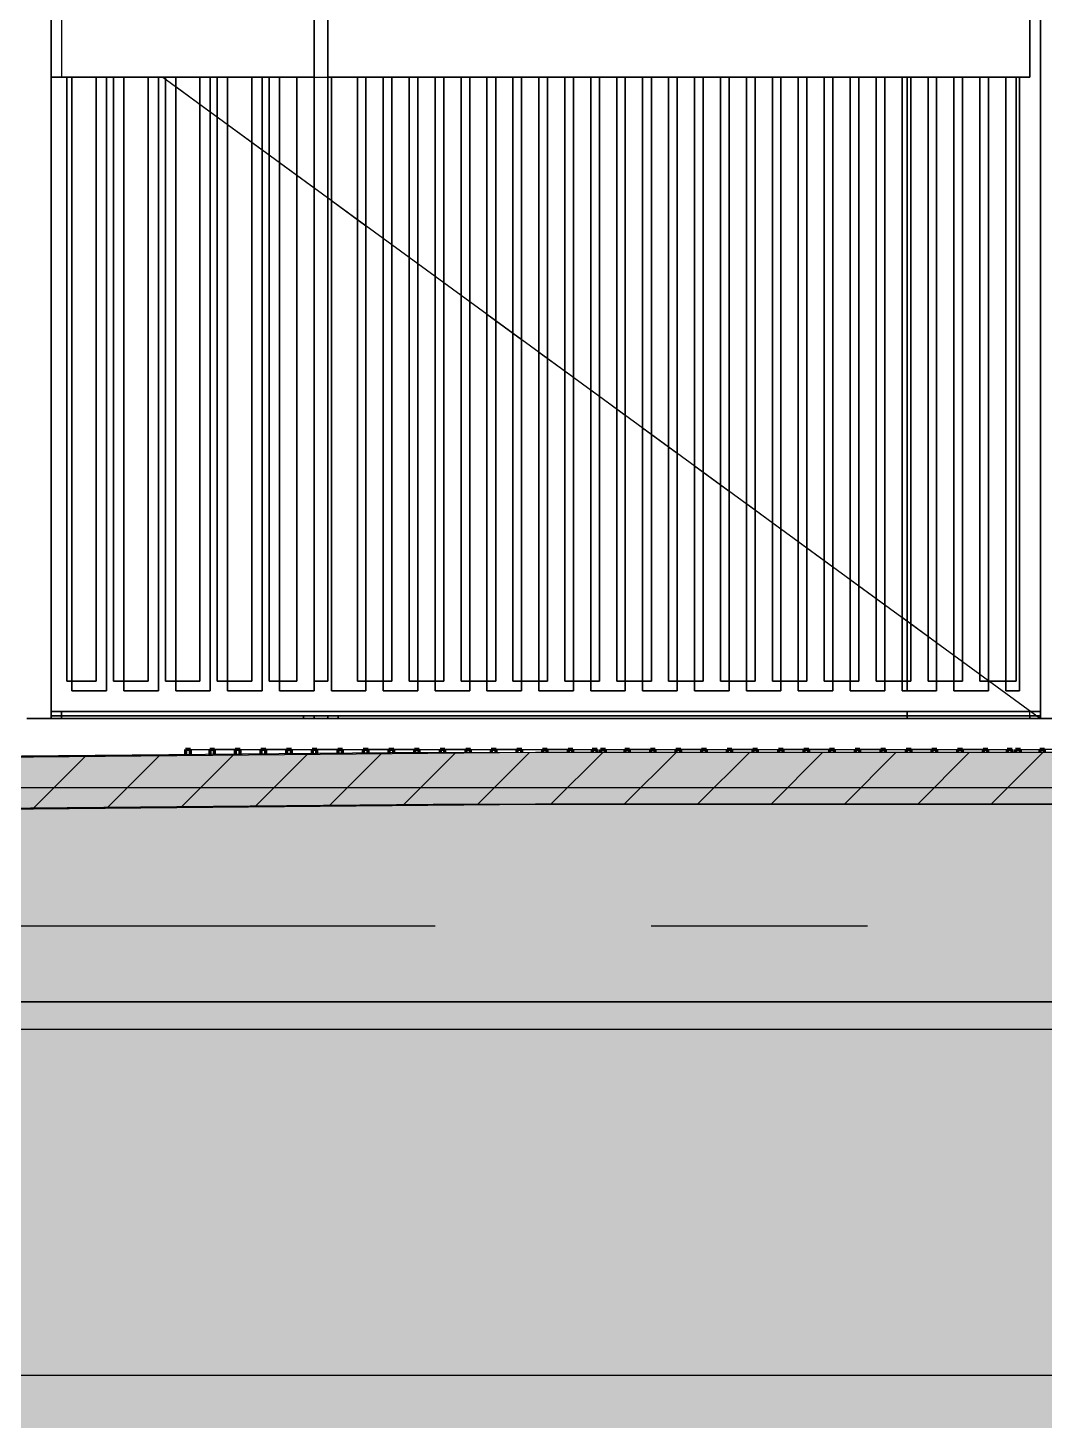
# Model space of a CAD drawing. Header units: millimetres. Extents: x 2519235 to 7246330, y 25937 to 201821.
# Drawn here: x 3041075 to 3042545, y 100214 to 102238 of the extents above; entities that cross this region are included whole.
import ezdxf

# ---------------------------------------------------------------- set-up
doc = ezdxf.new("R2010")
doc.units = ezdxf.units.MM
doc.set_wipeout_variables(frame=1)
doc.linetypes.add('TA_GL_005.00000', pattern=[13.75, 5, -1.25, 1.25, -1.25, 5])
for name, color, linetype in [('000 - 0_HIDE_OBJ_FRAMING_DEF_SUB_1', 7, 'Continuous'), ('000 - 0_SYM_DWG_GRIDLINE_MAIN_COLOR_251', 7, 'Continuous'), ('000 - 0_SYM_DWG_GROUND_HATCH', 7, 'Continuous'), ('000 - CONCRETE_COL_CUT_COLOR_3', 7, 'Continuous'), ('000 - CONCRETE_COL_CUT_COLOR_5', 7, 'Continuous'), ('000 - CONCRETE_COL_HATCH_', 7, 'Continuous'), ('000 - CONCRETE_COL_WIPEOUT_', 7, 'Continuous'), ('_งานโครงสร้าง', 7, 'Continuous')]:
    doc.layers.add(name, color=color, linetype=linetype)
doc.layers.add('A-DOOR-E', color=7, linetype='Continuous', lineweight=35)
doc.layers.add('A-DOOR-FRAM', color=7, linetype='Continuous', lineweight=35)
doc.styles.add('TA', font='', dxfattribs={"height": 4.5})
doc.styles.get('TA').set_extended_font_data('Cordia New')

# ---------------------------------------------------------------- blocks, each defined once
blk = doc.blocks.new('*U977')
at = {"layer": '000 - 0_SYM_DWG_GRIDLINE_MAIN_COLOR_251', "color": 7, "linetype": 'ByBlock', "ltscale": 5}
blk.add_line((30, 0), (-338.2, 0), dxfattribs=at)
at = {"color": 7, "style": 'TA', "flags": 1}
blk.add_attdef('LOCATION', (6, -6), '', height=4.5, rotation=270, dxfattribs=at)
blk = doc.blocks.new('W-1-PP17-ENT1_REV02_20260415-162311_PP17_ENT1_ELE2_DIMS')
at = {"layer": '000 - 0_SYM_DWG_GRIDLINE_MAIN_COLOR_251', "color": 7, "linetype": 'TA_GL_005.00000', "xscale": 50, "yscale": 50, "zscale": 50, "rotation": 180}
blk.add_blockref('*U977', (-15410, 100940), dxfattribs=at)
blk = doc.blocks.new('DPA_DR-SG-SW-MESH_FIX ONE - D37_1500x2150 mm-31456549-ENTRANCE 1 - ENLARGE ELEVATION 2 01')
at = {"layer": 'A-DOOR-E', "color": 7}
for p, q in [((-506158.9, 101243.9), (-506158.9, 103355)), ((-506158.9, 101243.9), (-506158.9, 103355)), ((-504728.9, 101243.9), (-504728.9, 103355)), ((-504728.9, 103355), (-504728.9, 101243.9)), ((-505778.9, 103290), (-505778.9, 101294.1)), ((-505778.9, 101293.9), (-505778.9, 103290)), ((-505758.9, 101294.1), (-505758.9, 103290)), ((-505758.9, 103290), (-505758.9, 101293.9)), ((-506158.9, 102391.2), (-506158.9, 102167.2)), ((-506158.9, 102167.2), (-506158.9, 102391.2)), ((-505778.9, 102167.2), (-505778.9, 102391.2)), ((-505778.9, 102391.2), (-505778.9, 102167.2)), ((-505758.9, 102391.2), (-505758.9, 102167.2)), ((-505758.9, 102167.2), (-505758.9, 102391.2)), ((-504743.9, 102167.2), (-504743.9, 102391.2)), ((-504743.9, 102391.2), (-504743.9, 102167.2)), ((-506158.9, 102167.2), (-505778.9, 102167.2)), ((-505778.9, 102167.2), (-506158.9, 102167.2)), ((-506136.3, 102167.2), (-506136.3, 101294.1)), ((-506136.3, 101293.9), (-506136.3, 102167.2)), ((-506093.8, 102167.2), (-506136.3, 102167.2)), ((-506136.3, 102167.2), (-506093.8, 102167.2)), ((-506093.8, 101294.1), (-506093.8, 102167.2)), ((-506093.8, 102167.2), (-506093.8, 101293.9)), ((-506068.8, 102167.2), (-506068.8, 101294.1)), ((-506068.8, 101293.9), (-506068.8, 102167.2)), ((-506018.8, 102167.2), (-506068.8, 102167.2)), ((-506068.8, 102167.2), (-506018.8, 102167.2)), ((-506018.8, 101294.1), (-506018.8, 102167.2)), ((-506018.8, 102167.2), (-506018.8, 101293.9)), ((-505993.8, 102167.2), (-505993.8, 101294.1)), ((-505993.8, 101293.9), (-505993.8, 102167.2)), ((-505943.8, 102167.2), (-505993.8, 102167.2)), ((-505993.8, 102167.2), (-505943.8, 102167.2)), ((-505943.8, 101294.1), (-505943.8, 102167.2)), ((-505943.8, 102167.2), (-505943.8, 101293.9)), ((-505918.8, 102167.2), (-505918.8, 101294.1)), ((-505918.8, 101293.9), (-505918.8, 102167.2)), ((-505868.8, 102167.2), (-505918.8, 102167.2)), ((-505918.8, 102167.2), (-505868.8, 102167.2)), ((-505868.8, 101294.1), (-505868.8, 102167.2)), ((-505868.8, 102167.2), (-505868.8, 101293.9)), ((-505843.8, 102167.2), (-505843.8, 101294.1)), ((-505843.8, 101293.9), (-505843.8, 102167.2)), ((-505803.8, 102167.2), (-505843.8, 102167.2)), ((-505843.8, 102167.2), (-505803.8, 102167.2)), ((-505803.8, 101294.1), (-505803.8, 102167.2)), ((-505803.8, 102167.2), (-505803.8, 101293.9)), ((-505758.9, 102167.2), (-504743.9, 102167.2)), ((-504743.9, 102167.2), (-505758.9, 102167.2)), ((-505716.3, 102167.2), (-505716.3, 101294.1)), ((-505716.3, 101293.9), (-505716.3, 102167.2)), ((-505666.3, 102167.2), (-505716.3, 102167.2)), ((-505716.3, 102167.2), (-505666.3, 102167.2)), ((-505666.3, 101294.1), (-505666.3, 102167.2)), ((-505666.3, 102167.2), (-505666.3, 101293.9)), ((-505641.3, 102167.2), (-505641.3, 101294.1)), ((-505641.3, 101293.9), (-505641.3, 102167.2)), ((-505591.3, 102167.2), (-505641.3, 102167.2)), ((-505641.3, 102167.2), (-505591.3, 102167.2)), ((-505591.3, 101294.1), (-505591.3, 102167.2)), ((-505591.3, 102167.2), (-505591.3, 101293.9)), ((-505566.3, 102167.2), (-505566.3, 101294.1)), ((-505566.3, 101293.9), (-505566.3, 102167.2)), ((-505516.3, 102167.2), (-505566.3, 102167.2)), ((-505566.3, 102167.2), (-505516.3, 102167.2)), ((-505516.3, 101294.1), (-505516.3, 102167.2)), ((-505516.3, 102167.2), (-505516.3, 101293.9)), ((-505491.3, 102167.2), (-505491.3, 101294.1)), ((-505491.3, 101293.9), (-505491.3, 102167.2)), ((-505441.3, 102167.2), (-505491.3, 102167.2)), ((-505491.3, 102167.2), (-505441.3, 102167.2)), ((-505441.3, 101294.1), (-505441.3, 102167.2)), ((-505441.3, 102167.2), (-505441.3, 101293.9)), ((-505416.3, 102167.2), (-505416.3, 101294.1)), ((-505416.3, 101293.9), (-505416.3, 102167.2)), ((-505366.3, 102167.2), (-505416.3, 102167.2)), ((-505416.3, 102167.2), (-505366.3, 102167.2)), ((-505366.3, 101294.1), (-505366.3, 102167.2)), ((-505366.3, 102167.2), (-505366.3, 101293.9)), ((-505341.3, 102167.2), (-505341.3, 101294.1)), ((-505341.3, 101293.9), (-505341.3, 102167.2)), ((-505291.3, 102167.2), (-505341.3, 102167.2)), ((-505341.3, 102167.2), (-505291.3, 102167.2)), ((-505291.3, 101294.1), (-505291.3, 102167.2)), ((-505291.3, 102167.2), (-505291.3, 101293.9)), ((-505266.3, 102167.2), (-505266.3, 101294.1)), ((-505266.3, 101293.9), (-505266.3, 102167.2)), ((-505216.3, 102167.2), (-505266.3, 102167.2)), ((-505266.3, 102167.2), (-505216.3, 102167.2)), ((-505216.3, 101294.1), (-505216.3, 102167.2)), ((-505216.3, 102167.2), (-505216.3, 101293.9)), ((-505191.3, 102167.2), (-505191.3, 101294.1)), ((-505191.3, 101293.9), (-505191.3, 102167.2)), ((-505141.3, 102167.2), (-505191.3, 102167.2)), ((-505191.3, 102167.2), (-505141.3, 102167.2)), ((-505141.3, 101294.1), (-505141.3, 102167.2)), ((-505141.3, 102167.2), (-505141.3, 101293.9)), ((-505116.3, 102167.2), (-505116.3, 101294.1)), ((-505116.3, 101293.9), (-505116.3, 102167.2)), ((-505066.3, 102167.2), (-505116.3, 102167.2)), ((-505116.3, 102167.2), (-505066.3, 102167.2)), ((-505066.3, 101294.1), (-505066.3, 102167.2)), ((-505066.3, 102167.2), (-505066.3, 101293.9)), ((-505041.3, 102167.2), (-505041.3, 101294.1)), ((-505041.3, 101293.9), (-505041.3, 102167.2)), ((-504991.3, 102167.2), (-505041.3, 102167.2)), ((-505041.3, 102167.2), (-504991.3, 102167.2)), ((-504991.3, 101294.1), (-504991.3, 102167.2)), ((-504991.3, 102167.2), (-504991.3, 101293.9)), ((-504966.3, 102167.2), (-504966.3, 101294.1)), ((-504966.3, 101293.9), (-504966.3, 102167.2)), ((-504916.3, 102167.2), (-504966.3, 102167.2)), ((-504966.3, 102167.2), (-504916.3, 102167.2)), ((-504916.3, 101294.1), (-504916.3, 102167.2)), ((-504916.3, 102167.2), (-504916.3, 101293.9)), ((-504891.3, 102167.2), (-504891.3, 101294.1)), ((-504891.3, 101293.9), (-504891.3, 102167.2)), ((-504841.3, 102167.2), (-504891.3, 102167.2)), ((-504891.3, 102167.2), (-504841.3, 102167.2)), ((-504841.3, 101294.1), (-504841.3, 102167.2)), ((-504841.3, 102167.2), (-504841.3, 101293.9)), ((-504816.3, 102167.2), (-504816.3, 101294.1)), ((-504816.3, 101293.9), (-504816.3, 102167.2)), ((-504763.9, 102167.2), (-504816.3, 102167.2)), ((-504816.3, 102167.2), (-504763.9, 102167.2)), ((-504763.9, 101294.1), (-504763.9, 102167.2)), ((-504763.9, 102167.2), (-504763.9, 101293.9)), ((-506136.3, 101293.9), (-506093.8, 101293.9)), ((-506093.8, 101293.9), (-506136.3, 101293.9)), ((-506068.8, 101293.9), (-506018.8, 101293.9)), ((-506018.8, 101293.9), (-506068.8, 101293.9)), ((-505993.8, 101293.9), (-505943.8, 101293.9)), ((-505943.8, 101293.9), (-505993.8, 101293.9)), ((-505918.8, 101293.9), (-505868.8, 101293.9)), ((-505868.8, 101293.9), (-505918.8, 101293.9)), ((-505843.8, 101293.9), (-505803.8, 101293.9)), ((-505803.8, 101293.9), (-505843.8, 101293.9)), ((-505758.9, 101293.9), (-505778.9, 101293.9)), ((-505716.3, 101293.9), (-505666.3, 101293.9)), ((-505666.3, 101293.9), (-505716.3, 101293.9)), ((-505641.3, 101293.9), (-505591.3, 101293.9)), ((-505591.3, 101293.9), (-505641.3, 101293.9)), ((-505566.3, 101293.9), (-505516.3, 101293.9)), ((-505516.3, 101293.9), (-505566.3, 101293.9)), ((-505491.3, 101293.9), (-505441.3, 101293.9)), ((-505441.3, 101293.9), (-505491.3, 101293.9)), ((-505416.3, 101293.9), (-505366.3, 101293.9)), ((-505366.3, 101293.9), (-505416.3, 101293.9)), ((-505341.3, 101293.9), (-505291.3, 101293.9)), ((-505291.3, 101293.9), (-505341.3, 101293.9)), ((-505266.3, 101293.9), (-505216.3, 101293.9)), ((-505216.3, 101293.9), (-505266.3, 101293.9)), ((-505191.3, 101293.9), (-505141.3, 101293.9)), ((-505141.3, 101293.9), (-505191.3, 101293.9)), ((-505116.3, 101293.9), (-505066.3, 101293.9)), ((-505066.3, 101293.9), (-505116.3, 101293.9)), ((-505041.3, 101293.9), (-504991.3, 101293.9)), ((-504991.3, 101293.9), (-505041.3, 101293.9)), ((-504966.3, 101293.9), (-504916.3, 101293.9)), ((-504916.3, 101293.9), (-504966.3, 101293.9)), ((-504891.3, 101293.9), (-504841.3, 101293.9)), ((-504841.3, 101293.9), (-504891.3, 101293.9)), ((-504816.3, 101293.9), (-504763.9, 101293.9)), ((-504763.9, 101293.9), (-504816.3, 101293.9)), ((-504728.9, 101243.9), (-506158.9, 101243.9)), ((-506158.9, 101243.9), (-505778.9, 101243.9)), ((-505758.9, 101243.9), (-504728.9, 101243.9))]:
    blk.add_line(p, q, dxfattribs=at)
at = {"layer": 'A-DOOR-FRAM', "color": 7}
for p, q in [((-506158.9, 101240), (-506158.9, 103355)), ((-506158.9, 103355), (-506158.9, 101240)), ((-504728.9, 103355), (-504728.9, 101240)), ((-504728.9, 101240), (-504728.9, 103355)), ((-505778.9, 101294.1), (-505778.9, 103290)), ((-505778.9, 101294.1), (-505778.9, 103290)), ((-505758.9, 101294.1), (-505758.9, 103290)), ((-505758.9, 103290), (-505758.9, 101294.1)), ((-506193.9, 101240), (-506158.9, 101240)), ((-506143.9, 101240), (-506193.9, 101240)), ((-506158.9, 101240), (-506143.9, 101240)), ((-506143.9, 101240), (-506143.9, 101243.9)), ((-506143.9, 101243.9), (-506143.9, 101240)), ((-505793.9, 101240), (-505793.9, 101243.9)), ((-505793.9, 101240), (-505793.9, 101243.9)), ((-505778.9, 101240), (-505793.9, 101240)), ((-505793.9, 101240), (-505743.9, 101240)), ((-505778.9, 101240), (-505778.9, 101243.9)), ((-505778.9, 101240), (-505778.9, 101243.9)), ((-505758.9, 101240), (-505778.9, 101240)), ((-505758.9, 101240), (-505758.9, 101243.9)), ((-505758.9, 101243.9), (-505758.9, 101240)), ((-505743.9, 101240), (-505758.9, 101240)), ((-505743.9, 101240), (-505743.9, 101243.9)), ((-505743.9, 101240), (-505743.9, 101243.9)), ((-504743.9, 101240), (-504743.9, 101243.9)), ((-504743.9, 101240), (-504743.9, 101243.9)), ((-504728.9, 101240), (-504743.9, 101240)), ((-504743.9, 101240), (-504693.9, 101240)), ((-504693.9, 101240), (-504728.9, 101240))]:
    blk.add_line(p, q, dxfattribs=at)
blk = doc.blocks.new('W-1-PP17-ENT1_REV02_20260415-162429_PP17_ENT1_EX_ELE2')
at = {"layer": '_งานโครงสร้าง', "color": 7}
for p, q in [((-3675, 101140), (-1075, 101140)), ((1627.9, 100790), (-17240.1, 100790)), ((1627.9, 100290), (-17240.1, 100290))]:
    blk.add_line(p, q, dxfattribs=at)
at = {"layer": 'A-DOOR-E', "color": 7}
blk.add_blockref('DPA_DR-SG-SW-MESH_FIX ONE - D37_1500x2150 mm-31456549-ENTRANCE 1 - ENLARGE ELEVATION 2 01', (503068.9, 0), dxfattribs=at)
blk = doc.blocks.new('DPA_Drainage Gutter_Landscape PP17_REV B - DPA_Drainage Gutter_Landscape PP17_REV B-36085513-ENTRANCE 1 - ENLARGE ELEVATION 2 01')
at = {"layer": '000 - 0_HIDE_OBJ_FRAMING_DEF_SUB_1', "color": 7, "lineweight": 70}
for p, q in [((-505957.7, 101195), (-505964.7, 101195)), ((-505964.7, 101195), (-505964.7, 101186.4)), ((-505957.7, 101186.5), (-505957.7, 101195)), ((-505922.7, 101195), (-505929.7, 101195)), ((-505929.7, 101195), (-505929.7, 101186.7)), ((-505922.7, 101186.8), (-505922.7, 101195)), ((-505892.7, 101195), (-505892.7, 101187.1)), ((-505885.7, 101195), (-505892.7, 101195)), ((-505885.7, 101187.1), (-505885.7, 101195)), ((-505855.7, 101195), (-505855.7, 101187.4)), ((-505848.7, 101195), (-505855.7, 101195)), ((-505848.7, 101187.5), (-505848.7, 101195)), ((-505818.7, 101195), (-505818.7, 101187.7)), ((-505811.7, 101195), (-505818.7, 101195)), ((-505811.7, 101187.8), (-505811.7, 101195)), ((-505781.7, 101195), (-505781.7, 101188.1)), ((-505774.7, 101195), (-505781.7, 101195)), ((-505774.7, 101188.1), (-505774.7, 101195)), ((-505744.7, 101195), (-505744.7, 101188.4)), ((-505737.7, 101195), (-505744.7, 101195)), ((-505737.7, 101188.5), (-505737.7, 101195)), ((-505707.7, 101195), (-505707.7, 101188.7)), ((-505700.7, 101195), (-505707.7, 101195)), ((-505700.7, 101188.8), (-505700.7, 101195)), ((-505663.7, 101195), (-505670.7, 101195)), ((-505670.7, 101195), (-505670.7, 101189.1)), ((-505663.7, 101189.1), (-505663.7, 101195)), ((-505626.7, 101195), (-505633.7, 101195)), ((-505633.7, 101195), (-505633.7, 101189.4)), ((-505626.7, 101189.5), (-505626.7, 101195)), ((-505589.7, 101195), (-505596.7, 101195)), ((-505596.7, 101195), (-505596.7, 101189.7)), ((-505589.7, 101189.8), (-505589.7, 101195)), ((-505552.7, 101195), (-505559.7, 101195)), ((-505559.7, 101195), (-505559.7, 101190.1)), ((-505552.7, 101190.1), (-505552.7, 101195)), ((-505515.7, 101195), (-505522.7, 101195)), ((-505522.7, 101195), (-505522.7, 101190.4)), ((-505515.7, 101190.5), (-505515.7, 101195)), ((-505478.7, 101195), (-505485.7, 101195)), ((-505485.7, 101195), (-505485.7, 101190.8)), ((-505478.7, 101190.8), (-505478.7, 101195)), ((-505441.7, 101195), (-505448.7, 101195)), ((-505448.7, 101195), (-505448.7, 101191)), ((-505441.7, 101191), (-505441.7, 101195)), ((-505404.7, 101195), (-505411.7, 101195)), ((-505411.7, 101195), (-505411.7, 101191)), ((-505404.7, 101191), (-505404.7, 101195)), ((-505369.7, 101195), (-505376.7, 101195)), ((-505376.7, 101195), (-505376.7, 101191)), ((-505369.7, 101191), (-505369.7, 101195)), ((-505357.7, 101195), (-505364.7, 101195)), ((-505364.7, 101195), (-505364.7, 101191)), ((-505357.7, 101191), (-505357.7, 101195)), ((-505322.7, 101195), (-505329.7, 101195)), ((-505329.7, 101195), (-505329.7, 101191)), ((-505322.7, 101191), (-505322.7, 101195)), ((-505292.7, 101195), (-505292.7, 101191)), ((-505285.7, 101195), (-505292.7, 101195)), ((-505285.7, 101191), (-505285.7, 101195)), ((-505255.7, 101195), (-505255.7, 101191)), ((-505248.7, 101195), (-505255.7, 101195)), ((-505248.7, 101191), (-505248.7, 101195)), ((-505218.7, 101195), (-505218.7, 101191)), ((-505211.7, 101195), (-505218.7, 101195)), ((-505211.7, 101191), (-505211.7, 101195)), ((-505181.7, 101195), (-505181.7, 101191)), ((-505174.7, 101195), (-505181.7, 101195)), ((-505174.7, 101191), (-505174.7, 101195)), ((-505144.7, 101195), (-505144.7, 101191)), ((-505137.7, 101195), (-505144.7, 101195)), ((-505137.7, 101191), (-505137.7, 101195)), ((-505107.7, 101195), (-505107.7, 101191)), ((-505100.7, 101195), (-505107.7, 101195)), ((-505100.7, 101191), (-505100.7, 101195)), ((-505063.7, 101195), (-505070.7, 101195)), ((-505070.7, 101195), (-505070.7, 101191)), ((-505063.7, 101191), (-505063.7, 101195)), ((-505026.7, 101195), (-505033.7, 101195)), ((-505033.7, 101195), (-505033.7, 101191)), ((-505026.7, 101191), (-505026.7, 101195)), ((-504989.7, 101195), (-504996.7, 101195)), ((-504996.7, 101195), (-504996.7, 101191)), ((-504989.7, 101191), (-504989.7, 101195)), ((-504952.7, 101195), (-504959.7, 101195)), ((-504959.7, 101195), (-504959.7, 101191)), ((-504952.7, 101191), (-504952.7, 101195)), ((-504915.7, 101195), (-504922.7, 101195)), ((-504922.7, 101195), (-504922.7, 101191)), ((-504915.7, 101191), (-504915.7, 101195)), ((-504878.7, 101195), (-504885.7, 101195)), ((-504885.7, 101195), (-504885.7, 101191)), ((-504878.7, 101191), (-504878.7, 101195)), ((-504841.7, 101195), (-504848.7, 101195)), ((-504848.7, 101195), (-504848.7, 101191)), ((-504841.7, 101191), (-504841.7, 101195)), ((-504804.7, 101195), (-504811.7, 101195)), ((-504811.7, 101195), (-504811.7, 101191)), ((-504804.7, 101191), (-504804.7, 101195)), ((-504769.7, 101195), (-504776.7, 101195)), ((-504776.7, 101195), (-504776.7, 101191)), ((-504769.7, 101191), (-504769.7, 101195)), ((-504757.7, 101195), (-504764.7, 101195)), ((-504764.7, 101195), (-504764.7, 101191)), ((-504757.7, 101191), (-504757.7, 101195)), ((-504722.7, 101195), (-504729.7, 101195)), ((-504729.7, 101195), (-504729.7, 101191)), ((-504722.7, 101191), (-504722.7, 101195))]:
    blk.add_line(p, q, dxfattribs=at)
at = {"layer": '000 - 0_HIDE_OBJ_FRAMING_DEF_SUB_1', "color": 7}
for p, q in [((-505957.7, 101195), (-505957.4, 101195)), ((-505957.4, 101195), (-505929.4, 101195)), ((-505957.4, 101195), (-505957.4, 101186.5)), ((-505957.4, 101195), (-505957.4, 101186.5)), ((-505957.1, 101195), (-505929.1, 101195)), ((-505922.7, 101195), (-505922.4, 101195)), ((-505892.4, 101195), (-505922.4, 101195)), ((-505922.4, 101195), (-505922.4, 101186.8)), ((-505922.4, 101195), (-505922.4, 101186.8)), ((-505922.1, 101195), (-505892.1, 101195)), ((-505885.7, 101195), (-505885.4, 101195)), ((-505885.4, 101195), (-505855.4, 101195)), ((-505885.4, 101187.1), (-505885.4, 101195)), ((-505885.4, 101187.1), (-505885.4, 101195)), ((-505885.1, 101195), (-505855.1, 101195)), ((-505848.7, 101195), (-505848.4, 101195)), ((-505818.4, 101195), (-505848.4, 101195)), ((-505848.4, 101195), (-505848.4, 101187.5)), ((-505848.4, 101195), (-505848.4, 101187.5)), ((-505848.1, 101195), (-505818.1, 101195)), ((-505811.7, 101195), (-505811.4, 101195)), ((-505811.4, 101195), (-505781.4, 101195)), ((-505811.4, 101187.8), (-505811.4, 101195)), ((-505811.4, 101187.8), (-505811.4, 101195)), ((-505811.1, 101195), (-505781.1, 101195)), ((-505774.7, 101195), (-505774.4, 101195)), ((-505744.4, 101195), (-505774.4, 101195)), ((-505774.4, 101195), (-505774.4, 101188.1)), ((-505774.4, 101195), (-505774.4, 101188.1)), ((-505774.1, 101195), (-505744.1, 101195)), ((-505737.7, 101195), (-505737.4, 101195)), ((-505737.4, 101195), (-505707.4, 101195)), ((-505737.4, 101188.5), (-505737.4, 101195)), ((-505737.4, 101188.5), (-505737.4, 101195)), ((-505737.1, 101195), (-505707.1, 101195)), ((-505700.7, 101195), (-505700.4, 101195)), ((-505670.4, 101195), (-505700.4, 101195)), ((-505700.4, 101195), (-505700.4, 101188.8)), ((-505700.4, 101195), (-505700.4, 101188.8)), ((-505700.1, 101195), (-505670.1, 101195)), ((-505663.4, 101195), (-505663.7, 101195)), ((-505633.4, 101195), (-505663.4, 101195)), ((-505663.4, 101195), (-505663.4, 101189.1)), ((-505663.4, 101195), (-505663.4, 101189.1)), ((-505663.1, 101195), (-505633.1, 101195)), ((-505626.4, 101195), (-505626.7, 101195)), ((-505626.4, 101195), (-505596.4, 101195)), ((-505626.4, 101189.5), (-505626.4, 101195)), ((-505626.4, 101195), (-505626.4, 101189.5)), ((-505626.1, 101195), (-505596.1, 101195)), ((-505589.4, 101195), (-505589.7, 101195)), ((-505559.4, 101195), (-505589.4, 101195)), ((-505589.4, 101195), (-505589.4, 101189.8)), ((-505589.4, 101195), (-505589.4, 101189.8)), ((-505589.1, 101195), (-505559.1, 101195)), ((-505552.4, 101195), (-505552.7, 101195)), ((-505552.4, 101195), (-505522.4, 101195)), ((-505552.4, 101190.2), (-505552.4, 101195)), ((-505552.4, 101195), (-505552.4, 101190.2)), ((-505552.1, 101195), (-505522.1, 101195)), ((-505515.4, 101195), (-505515.7, 101195)), ((-505485.4, 101195), (-505515.4, 101195)), ((-505515.4, 101195), (-505515.4, 101190.5)), ((-505515.4, 101195), (-505515.4, 101190.5)), ((-505515.1, 101195), (-505485.1, 101195)), ((-505478.4, 101195), (-505478.7, 101195)), ((-505478.4, 101195), (-505448.4, 101195)), ((-505478.4, 101190.8), (-505478.4, 101195)), ((-505478.4, 101195), (-505478.4, 101190.8)), ((-505478.1, 101195), (-505448.1, 101195)), ((-505441.4, 101195), (-505441.7, 101195)), ((-505411.4, 101195), (-505441.4, 101195)), ((-505441.4, 101195), (-505441.4, 101191)), ((-505441.4, 101195), (-505441.4, 101191)), ((-505441.1, 101195), (-505411.1, 101195)), ((-505404.7, 101195), (-505404.4, 101195)), ((-505404.4, 101195), (-505376.4, 101195)), ((-505404.4, 101195), (-505404.4, 101191)), ((-505404.4, 101195), (-505404.4, 101191)), ((-505404.1, 101195), (-505376.1, 101195)), ((-505369.7, 101195), (-505369.1, 101195)), ((-505369.1, 101195), (-505369.1, 101191)), ((-505357.7, 101195), (-505357.4, 101195)), ((-505357.4, 101195), (-505329.4, 101195)), ((-505357.4, 101195), (-505357.4, 101191)), ((-505357.4, 101195), (-505357.4, 101191)), ((-505357.1, 101195), (-505329.1, 101195)), ((-505322.7, 101195), (-505322.4, 101195)), ((-505292.4, 101195), (-505322.4, 101195)), ((-505322.4, 101195), (-505322.4, 101191)), ((-505322.4, 101195), (-505322.4, 101191)), ((-505322.1, 101195), (-505292.1, 101195)), ((-505285.7, 101195), (-505285.4, 101195)), ((-505285.4, 101195), (-505255.4, 101195)), ((-505285.4, 101191), (-505285.4, 101195)), ((-505285.4, 101191), (-505285.4, 101195)), ((-505285.1, 101195), (-505255.1, 101195)), ((-505248.7, 101195), (-505248.4, 101195)), ((-505218.4, 101195), (-505248.4, 101195)), ((-505248.4, 101195), (-505248.4, 101191)), ((-505248.4, 101195), (-505248.4, 101191)), ((-505248.1, 101195), (-505218.1, 101195)), ((-505211.7, 101195), (-505211.4, 101195)), ((-505211.4, 101195), (-505181.4, 101195)), ((-505211.4, 101191), (-505211.4, 101195)), ((-505211.4, 101191), (-505211.4, 101195)), ((-505211.1, 101195), (-505181.1, 101195)), ((-505174.7, 101195), (-505174.4, 101195)), ((-505144.4, 101195), (-505174.4, 101195)), ((-505174.4, 101195), (-505174.4, 101191)), ((-505174.4, 101195), (-505174.4, 101191)), ((-505174.1, 101195), (-505144.1, 101195)), ((-505137.7, 101195), (-505137.4, 101195)), ((-505137.4, 101195), (-505107.4, 101195)), ((-505137.4, 101191), (-505137.4, 101195)), ((-505137.4, 101191), (-505137.4, 101195)), ((-505137.1, 101195), (-505107.1, 101195)), ((-505100.7, 101195), (-505100.4, 101195)), ((-505070.4, 101195), (-505100.4, 101195)), ((-505100.4, 101195), (-505100.4, 101191)), ((-505100.4, 101195), (-505100.4, 101191)), ((-505100.1, 101195), (-505070.1, 101195)), ((-505063.4, 101195), (-505063.7, 101195)), ((-505033.4, 101195), (-505063.4, 101195)), ((-505063.4, 101195), (-505063.4, 101191)), ((-505063.4, 101195), (-505063.4, 101191)), ((-505063.1, 101195), (-505033.1, 101195)), ((-505026.4, 101195), (-505026.7, 101195)), ((-505026.4, 101195), (-504996.4, 101195)), ((-505026.4, 101191), (-505026.4, 101195)), ((-505026.4, 101195), (-505026.4, 101191)), ((-505026.1, 101195), (-504996.1, 101195)), ((-504989.4, 101195), (-504989.7, 101195)), ((-504959.4, 101195), (-504989.4, 101195)), ((-504989.4, 101195), (-504989.4, 101191)), ((-504989.4, 101195), (-504989.4, 101191)), ((-504989.1, 101195), (-504959.1, 101195)), ((-504952.4, 101195), (-504952.7, 101195)), ((-504952.4, 101195), (-504922.4, 101195)), ((-504952.4, 101191), (-504952.4, 101195)), ((-504952.4, 101195), (-504952.4, 101191)), ((-504952.1, 101195), (-504922.1, 101195)), ((-504915.4, 101195), (-504915.7, 101195)), ((-504885.4, 101195), (-504915.4, 101195)), ((-504915.4, 101195), (-504915.4, 101191)), ((-504915.4, 101195), (-504915.4, 101191)), ((-504915.1, 101195), (-504885.1, 101195)), ((-504878.4, 101195), (-504878.7, 101195)), ((-504878.4, 101195), (-504848.4, 101195)), ((-504878.4, 101191), (-504878.4, 101195)), ((-504878.4, 101195), (-504878.4, 101191)), ((-504878.1, 101195), (-504848.1, 101195)), ((-504841.4, 101195), (-504841.7, 101195)), ((-504811.4, 101195), (-504841.4, 101195)), ((-504841.4, 101195), (-504841.4, 101191)), ((-504841.4, 101195), (-504841.4, 101191)), ((-504841.1, 101195), (-504811.4, 101195)), ((-504804.7, 101195), (-504804.4, 101195)), ((-504804.4, 101195), (-504776.4, 101195)), ((-504804.4, 101195), (-504804.4, 101191)), ((-504804.4, 101195), (-504804.4, 101191)), ((-504804.1, 101195), (-504776.1, 101195)), ((-504769.7, 101195), (-504769.1, 101195)), ((-504769.1, 101195), (-504769.1, 101191)), ((-504757.7, 101195), (-504757.4, 101195)), ((-504757.4, 101195), (-504729.4, 101195)), ((-504757.4, 101195), (-504757.4, 101191)), ((-504757.4, 101195), (-504757.4, 101191)), ((-504757.1, 101195), (-504729.1, 101195)), ((-504722.7, 101195), (-504722.4, 101195)), ((-504692.4, 101195), (-504722.4, 101195)), ((-504722.4, 101195), (-504722.4, 101191)), ((-504722.4, 101195), (-504722.4, 101191))]:
    blk.add_line(p, q, dxfattribs=at)
blk = doc.blocks.new('DPA_DR-SG-SW-MESH_Ent1_1500rfa - D37_1500x2150 mm-33969302-ENTRANCE 1 - ENLARGE ELEVATION 2 01')
at = {"layer": '000 - 0_HIDE_OBJ_FRAMING_DEF_SUB_1', "color": 7}
for p, q in [((-506158.9, 101240), (-506158.9, 103355)), ((-506158.9, 103355), (-506158.9, 101240)), ((-504728.9, 103355), (-504728.9, 101240)), ((-504728.9, 101240), (-504728.9, 103355)), ((-506143.9, 102391.2), (-506143.9, 102167.2)), ((-504743.9, 102167.2), (-504743.9, 102391.2)), ((-506143.9, 102167.2), (-504743.9, 102167.2)), ((-506078.9, 102167.2), (-506128.9, 102167.2)), ((-506078.9, 102167.2), (-506128.9, 102167.2)), ((-506128.9, 102167.2), (-506078.9, 102167.2)), ((-506003.9, 102167.2), (-506053.9, 102167.2)), ((-506003.9, 102167.2), (-506053.9, 102167.2)), ((-506053.9, 102167.2), (-506003.9, 102167.2)), ((-505997.7, 102167.2), (-504728.9, 101240)), ((-505928.9, 102167.2), (-505978.9, 102167.2)), ((-505928.9, 102167.2), (-505978.9, 102167.2)), ((-505978.9, 102167.2), (-505928.9, 102167.2)), ((-505978.9, 102153.5), (-505928.9, 102116.9)), ((-505853.9, 102167.2), (-505903.9, 102167.2)), ((-505853.9, 102167.2), (-505903.9, 102167.2)), ((-505903.9, 102167.2), (-505853.9, 102167.2)), ((-505778.9, 102167.2), (-505828.9, 102167.2)), ((-505778.9, 102167.2), (-505828.9, 102167.2)), ((-505828.9, 102167.2), (-505778.9, 102167.2)), ((-505703.9, 102167.2), (-505753.9, 102167.2)), ((-505703.9, 102167.2), (-505753.9, 102167.2)), ((-505753.9, 102167.2), (-505703.9, 102167.2)), ((-505628.9, 102167.2), (-505678.9, 102167.2)), ((-505628.9, 102167.2), (-505678.9, 102167.2)), ((-505678.9, 102167.2), (-505628.9, 102167.2)), ((-505553.9, 102167.2), (-505603.9, 102167.2)), ((-505553.9, 102167.2), (-505603.9, 102167.2)), ((-505603.9, 102167.2), (-505553.9, 102167.2)), ((-505478.9, 102167.2), (-505528.9, 102167.2)), ((-505478.9, 102167.2), (-505528.9, 102167.2)), ((-505528.9, 102167.2), (-505478.9, 102167.2)), ((-505403.9, 102167.2), (-505453.9, 102167.2)), ((-505403.9, 102167.2), (-505453.9, 102167.2)), ((-505453.9, 102167.2), (-505403.9, 102167.2)), ((-505328.9, 102167.2), (-505378.9, 102167.2)), ((-505328.9, 102167.2), (-505378.9, 102167.2)), ((-505378.9, 102167.2), (-505328.9, 102167.2)), ((-505253.9, 102167.2), (-505303.9, 102167.2)), ((-505253.9, 102167.2), (-505303.9, 102167.2)), ((-505303.9, 102167.2), (-505253.9, 102167.2)), ((-505178.9, 102167.2), (-505228.9, 102167.2)), ((-505178.9, 102167.2), (-505228.9, 102167.2)), ((-505228.9, 102167.2), (-505178.9, 102167.2)), ((-505103.9, 102167.2), (-505153.9, 102167.2)), ((-505103.9, 102167.2), (-505153.9, 102167.2)), ((-505153.9, 102167.2), (-505103.9, 102167.2)), ((-505028.9, 102167.2), (-505078.9, 102167.2)), ((-505028.9, 102167.2), (-505078.9, 102167.2)), ((-505078.9, 102167.2), (-505028.9, 102167.2)), ((-504953.9, 102167.2), (-505003.9, 102167.2)), ((-504953.9, 102167.2), (-505003.9, 102167.2)), ((-505003.9, 102167.2), (-504953.9, 102167.2)), ((-504878.9, 102167.2), (-504928.9, 102167.2)), ((-504878.9, 102167.2), (-504928.9, 102167.2)), ((-504928.9, 102167.2), (-504878.9, 102167.2)), ((-504803.9, 102167.2), (-504853.9, 102167.2)), ((-504803.9, 102167.2), (-504853.9, 102167.2)), ((-504853.9, 102167.2), (-504803.9, 102167.2)), ((-504758.9, 102167.2), (-504778.9, 102167.2)), ((-504758.9, 102167.2), (-504778.9, 102167.2)), ((-504778.9, 102167.2), (-504758.9, 102167.2)), ((-505903.9, 102098.7), (-505853.9, 102062.1)), ((-505828.9, 102043.8), (-505778.9, 102007.3)), ((-505753.9, 101989), (-505703.9, 101952.5)), ((-505678.9, 101934.2), (-505628.9, 101897.7)), ((-505603.9, 101879.4), (-505553.9, 101842.9)), ((-505528.9, 101824.6), (-505478.9, 101788.1)), ((-505453.9, 101769.8), (-505403.9, 101733.3)), ((-505378.9, 101715), (-505328.9, 101678.5)), ((-505303.9, 101660.2), (-505253.9, 101623.7)), ((-505228.9, 101605.4), (-505178.9, 101568.8)), ((-505153.9, 101550.6), (-505103.9, 101514)), ((-505078.9, 101495.8), (-505028.9, 101459.2)), ((-505003.9, 101441), (-504953.9, 101404.4)), ((-504928.9, 101386.2), (-504878.9, 101349.6)), ((-504853.9, 101331.3), (-504803.9, 101294.8)), ((-506193.9, 101240), (-506158.9, 101240)), ((-506143.9, 101240), (-506193.9, 101240)), ((-506158.9, 101240), (-506143.9, 101240)), ((-506143.9, 101240), (-506143.9, 101250)), ((-506143.9, 101250), (-506143.9, 101240)), ((-504743.9, 101240), (-504743.9, 101250)), ((-504743.9, 101240), (-504743.9, 101250)), ((-504728.9, 101240), (-504743.9, 101240)), ((-504743.9, 101240), (-504693.9, 101240)), ((-504693.9, 101240), (-504728.9, 101240))]:
    blk.add_line(p, q, dxfattribs=at)
at = {"layer": '000 - 0_HIDE_OBJ_FRAMING_DEF_SUB_1', "color": 7, "lineweight": 35}
for p, q in [((-506158.9, 101250), (-506158.9, 103330)), ((-506158.9, 103330), (-506158.9, 101250)), ((-504728.9, 101250), (-504728.9, 103330)), ((-504728.9, 101250), (-504728.9, 103330)), ((-506128.9, 101280), (-506128.9, 102167.2)), ((-506128.9, 102167.2), (-506128.9, 101280)), ((-506078.9, 102167.2), (-506078.9, 101280)), ((-506078.9, 101280), (-506078.9, 102167.2)), ((-506053.9, 101280), (-506053.9, 102167.2)), ((-506053.9, 102167.2), (-506053.9, 101280)), ((-506003.9, 102167.2), (-506003.9, 101280)), ((-506003.9, 101280), (-506003.9, 102167.2)), ((-505978.9, 101280), (-505978.9, 102167.2)), ((-505978.9, 102167.2), (-505978.9, 101280)), ((-505928.9, 102167.2), (-505928.9, 101280)), ((-505928.9, 101280), (-505928.9, 102167.2)), ((-505903.9, 101280), (-505903.9, 102167.2)), ((-505903.9, 102167.2), (-505903.9, 101280)), ((-505853.9, 102167.2), (-505853.9, 101280)), ((-505853.9, 101280), (-505853.9, 102167.2)), ((-505828.9, 101280), (-505828.9, 102167.2)), ((-505828.9, 102167.2), (-505828.9, 101280)), ((-505778.9, 102167.2), (-505778.9, 101280)), ((-505778.9, 101280), (-505778.9, 102167.2)), ((-505753.9, 101280), (-505753.9, 102167.2)), ((-505753.9, 102167.2), (-505753.9, 101280)), ((-505703.9, 102167.2), (-505703.9, 101280)), ((-505703.9, 101280), (-505703.9, 102167.2)), ((-505678.9, 101280), (-505678.9, 102167.2)), ((-505678.9, 102167.2), (-505678.9, 101280)), ((-505628.9, 102167.2), (-505628.9, 101280)), ((-505628.9, 101280), (-505628.9, 102167.2)), ((-505603.9, 101280), (-505603.9, 102167.2)), ((-505603.9, 102167.2), (-505603.9, 101280)), ((-505553.9, 102167.2), (-505553.9, 101280)), ((-505553.9, 101280), (-505553.9, 102167.2)), ((-505528.9, 101280), (-505528.9, 102167.2)), ((-505528.9, 102167.2), (-505528.9, 101280)), ((-505478.9, 102167.2), (-505478.9, 101280)), ((-505478.9, 101280), (-505478.9, 102167.2)), ((-505453.9, 101280), (-505453.9, 102167.2)), ((-505453.9, 102167.2), (-505453.9, 101280)), ((-505403.9, 102167.2), (-505403.9, 101280)), ((-505403.9, 101280), (-505403.9, 102167.2)), ((-505378.9, 101280), (-505378.9, 102167.2)), ((-505378.9, 102167.2), (-505378.9, 101280)), ((-505328.9, 102167.2), (-505328.9, 101280)), ((-505328.9, 101280), (-505328.9, 102167.2)), ((-505303.9, 101280), (-505303.9, 102167.2)), ((-505303.9, 102167.2), (-505303.9, 101280)), ((-505253.9, 102167.2), (-505253.9, 101280)), ((-505253.9, 101280), (-505253.9, 102167.2)), ((-505228.9, 101280), (-505228.9, 102167.2)), ((-505228.9, 102167.2), (-505228.9, 101280)), ((-505178.9, 102167.2), (-505178.9, 101280)), ((-505178.9, 101280), (-505178.9, 102167.2)), ((-505153.9, 101280), (-505153.9, 102167.2)), ((-505153.9, 102167.2), (-505153.9, 101280)), ((-505103.9, 102167.2), (-505103.9, 101280)), ((-505103.9, 101280), (-505103.9, 102167.2)), ((-505078.9, 101280), (-505078.9, 102167.2)), ((-505078.9, 102167.2), (-505078.9, 101280)), ((-505028.9, 102167.2), (-505028.9, 101280)), ((-505028.9, 101280), (-505028.9, 102167.2)), ((-505003.9, 101280), (-505003.9, 102167.2)), ((-505003.9, 102167.2), (-505003.9, 101280)), ((-504953.9, 102167.2), (-504953.9, 101280)), ((-504953.9, 101280), (-504953.9, 102167.2)), ((-504928.9, 101280), (-504928.9, 102167.2)), ((-504928.9, 102167.2), (-504928.9, 101280)), ((-504878.9, 102167.2), (-504878.9, 101280)), ((-504878.9, 101280), (-504878.9, 102167.2)), ((-504853.9, 101280), (-504853.9, 102167.2)), ((-504853.9, 102167.2), (-504853.9, 101280)), ((-504803.9, 102167.2), (-504803.9, 101280)), ((-504803.9, 101280), (-504803.9, 102167.2)), ((-504778.9, 101280), (-504778.9, 102167.2)), ((-504778.9, 102167.2), (-504778.9, 101280)), ((-504758.9, 102167.2), (-504758.9, 101280)), ((-504758.9, 101280), (-504758.9, 102167.2)), ((-506078.9, 101280), (-506128.9, 101280)), ((-506128.9, 101280), (-506078.9, 101280)), ((-506003.9, 101280), (-506053.9, 101280)), ((-506053.9, 101280), (-506003.9, 101280)), ((-505928.9, 101280), (-505978.9, 101280)), ((-505978.9, 101280), (-505928.9, 101280)), ((-505853.9, 101280), (-505903.9, 101280)), ((-505903.9, 101280), (-505853.9, 101280)), ((-505778.9, 101280), (-505828.9, 101280)), ((-505828.9, 101280), (-505778.9, 101280)), ((-505703.9, 101280), (-505753.9, 101280)), ((-505753.9, 101280), (-505703.9, 101280)), ((-505628.9, 101280), (-505678.9, 101280)), ((-505678.9, 101280), (-505628.9, 101280)), ((-505553.9, 101280), (-505603.9, 101280)), ((-505603.9, 101280), (-505553.9, 101280)), ((-505478.9, 101280), (-505528.9, 101280)), ((-505528.9, 101280), (-505478.9, 101280)), ((-505403.9, 101280), (-505453.9, 101280)), ((-505453.9, 101280), (-505403.9, 101280)), ((-505328.9, 101280), (-505378.9, 101280)), ((-505378.9, 101280), (-505328.9, 101280)), ((-505253.9, 101280), (-505303.9, 101280)), ((-505303.9, 101280), (-505253.9, 101280)), ((-505178.9, 101280), (-505228.9, 101280)), ((-505228.9, 101280), (-505178.9, 101280)), ((-505103.9, 101280), (-505153.9, 101280)), ((-505153.9, 101280), (-505103.9, 101280)), ((-505028.9, 101280), (-505078.9, 101280)), ((-505078.9, 101280), (-505028.9, 101280)), ((-504953.9, 101280), (-505003.9, 101280)), ((-505003.9, 101280), (-504953.9, 101280)), ((-504878.9, 101280), (-504928.9, 101280)), ((-504928.9, 101280), (-504878.9, 101280)), ((-504803.9, 101280), (-504853.9, 101280)), ((-504853.9, 101280), (-504803.9, 101280)), ((-504758.9, 101280), (-504778.9, 101280)), ((-504778.9, 101280), (-504758.9, 101280)), ((-504728.9, 101250), (-506158.9, 101250)), ((-506143.9, 101250), (-504743.9, 101250))]:
    blk.add_line(p, q, dxfattribs=at)
blk = doc.blocks.new('C-1-PP17-AR-2182-01-B_20260416-050018_PP17_ENT1_EX_ELE2')
at = {"layer": '000 - 0_HIDE_OBJ_FRAMING_DEF_SUB_1', "lineweight": 25}
h = blk.add_hatch(dxfattribs=at)
h.set_pattern_fill('FP_8', style=0, pattern_type=2)
h.set_pattern_definition([(50, (509893.5, 1e-09), (182.18467, -15.939086), [19.05, -209.55]), (355, (509893.5, 1e-09), (-35.24243, 191.05661), [15.24, -167.64]), (100.451, (509908.68, -1.33), (146.9425, 175.11669), [16.19, -178.09]), (46.184, (509893.5, 50.8), (271.07889, -42.04327), [28.575, -314.325]), (96.636, (509916.09, 47.3), (237.40251, 247.42721), [24.285, -267.135]), (351.184, (509893.5, 50.8), (237.4046, 247.42512), [22.86, -251.46]), (21, (509918.9, 38.1), (151.61488, -102.26552), [19.05, -209.55]), (326, (509918.9, 38.1), (61.80236, 184.18774), [15.24, -167.64]), (71.451, (509931.53, 29.58), (213.41706, 81.92137), [16.19, -178.09]), (37.5, (509893.496, 1e-09), (3.088323, 84.555076), [8.382, -157.226, 8.382, -161.798, -168.275]), (37.5, (509893.496, 1e-09), (3.088323, 84.555076), [-335.788, 8.382, -159.893]), (7.5, (509893.5, 1e-09), (66.819438, 100.180747), [8.382, -88.646, 8.382, -153.416, -64.135]), (7.5, (509893.5, 1e-09), (66.819438, 100.180747), [-258.826, 8.382, -55.753]), (327.5, (509836.854, 1e-09), (135.590488, -5.728913), [8.382, -55.118, 8.382, -189.738, -262.89]), (327.5, (509836.854, 1e-09), (135.590488, -5.728913), [-261.62, 8.382, -254.508]), (317.5, (509811.45, 1e-09), (148.128886, 25.42676), [8.382, -74.168, 8.382, -123.19, -186.69]), (317.5, (509811.45, 1e-09), (148.128886, 25.42676), [-214.122, 8.382, -178.308])])
h.paths.add_polyline_path([(-8742.8, 100830.1), (1574.2, 100830.1), (1574.2, 101115), (1526.6, 101115), (1526.6, 101790), (1226.6, 101790), (1226.6, 101116), (-2450.3, 101115.5), (-13500, 101015), (-17552.2, 101015), (-17552.2, 100830.1), (-9057.4, 100830.1)])
at = {"layer": '000 - 0_HIDE_OBJ_FRAMING_DEF_SUB_1', "lineweight": 9}
h = blk.add_hatch(dxfattribs=at)
h.set_pattern_fill('FP_6', style=0, pattern_type=2)
h.set_pattern_definition([(45, (509893.496, 1e-09), (-53.033009, 53.033009), [])])
h.paths.add_polyline_path([(-17398.1, 101015), (-13448.4, 101015.5), (-2390, 101116), (1226.6, 101116), (1226.6, 101191), (-2453.8, 101190.4), (-13500, 101090), (-17398.1, 101090), (-17398.1, 101080.5)])
h = blk.add_hatch(dxfattribs=at)
h.set_pattern_fill('FP_7', style=0, pattern_type=2)
h.set_pattern_definition([(45, (509893.5, 1e-09), (0, 224.506403), [158.75, -158.75]), (45, (509851.4, 42.1), (0, 224.506403), [158.75, -158.75]), (45, (509809.3, 84.19), (0, 224.506403), [158.75, -158.75]), (135, (509809.3, 112.26), (-224.506403, 1e-14), [158.75, -158.75]), (135, (509851.4, 154.35), (-224.506403, 1e-14), [158.75, -158.75]), (135, (509893.5, 196.44), (-224.506403, 1e-14), [158.75, -158.75])])
h.paths.add_polyline_path([(-5911.2, 100736.9), (2583.6, 100736.9), (2583.6, 100790), (1670, 100790), (1670, 100940), (1574.2, 100940), (1574.2, 100830.1), (-17552.2, 100830.1), (-17552.2, 100736.9), (-6068.5, 100736.9)])
at = {"layer": '000 - 0_HIDE_OBJ_FRAMING_DEF_SUB_1', "color": 7}
for p, q in [((-1852.8, 102167.2), (-1852.8, 102096.7)), ((-1852.8, 102167.2), (-1852.8, 101280)), ((-1852.8, 102096.7), (-1852.8, 102167.2)), ((-1852.8, 102096.7), (-1852.8, 101918.3)), ((-1852.8, 101918.3), (-1852.8, 102096.7)), ((-1852.8, 101918.3), (-1852.8, 101740)), ((-1852.8, 101740), (-1852.8, 101918.3)), ((-1852.8, 101740), (-1852.8, 101561.7)), ((-1852.8, 101561.7), (-1852.8, 101740)), ((-1852.8, 101561.7), (-1852.8, 101383.3)), ((-1852.8, 101383.3), (-1852.8, 101561.7)), ((-1852.8, 101383.3), (-1852.8, 101280)), ((-1852.8, 101280), (-1852.8, 101383.3)), ((-1625, 101240), (-3125, 101240)), ((-3125, 101240), (-1625, 101240)), ((-1852.8, 101250), (-1852.8, 101240)), ((-1852.8, 101250), (-1852.8, 101240)), ((-1852.8, 101240), (-1852.8, 101250)), ((-13500, 101090), (-2390, 101191)), ((-2895.8, 101186.4), (-12949, 101095)), ((-2390, 101191), (1226.6, 101191)), ((-2390, 101116), (-13500, 101015)), ((-13500, 101015), (-2390, 101116)), ((1226.6, 101116), (-2390, 101116)), ((-2390, 101116), (1226.6, 101116)), ((-2500, 100830.1), (-17552.2, 100830.1)), ((1574.2, 100830.1), (-2500, 100830.1))]:
    blk.add_line(p, q, dxfattribs=at)
for name in ['DPA_DR-SG-SW-MESH_Ent1_1500rfa - D37_1500x2150 mm-33969302-ENTRANCE 1 - ENLARGE ELEVATION 2 01', 'DPA_Drainage Gutter_Landscape PP17_REV B - DPA_Drainage Gutter_Landscape PP17_REV B-36085513-ENTRANCE 1 - ENLARGE ELEVATION 2 01']:
    blk.add_blockref(name, (503068.9, 0), dxfattribs=at)
blk = doc.blocks.new('*U1678')
at = {"layer": '000 - CONCRETE_COL_HATCH_'}
h = blk.add_hatch(dxfattribs=at)
h.set_pattern_fill('AR-CONC', scale=0.04)
h.set_pattern_definition([(50, (296303.6594, -848495.038), (7.28738676, -0.63756342), [0.762, -8.382]), (355, (296303.6594, -848495.038), (-1.40973686, 7.64227381), [0.6096, -6.705623367]), (100.4514447, (296304.267, -848495.091), (5.877649884, 7.004710076), [0.64760035, -7.123609784]), (46.1842, (296303.659, -848493.006), (10.84316164, -1.68169312), [1.143, -12.573]), (96.6355576, (296304.563, -848493.146), (9.49616536, 9.89704498), [0.97140093, -10.68542433]), (351.1841512, (296303.659, -848493.006), (9.49616536, 9.89704498), [0.91439868, -10.05838928]), (21, (296304.6754, -848493.514), (6.06457565, -4.090607927), [0.762, -8.382]), (326, (296304.6754, -848493.514), (2.472081134, 7.367518645), [0.6096, -6.7056]), (71.451445, (296305.181, -848493.855), (8.53665677, 3.276910755), [0.64760035, -7.123597504]), (37.5, (296303.6594, -848495.038), (0.12354413, 3.382201555), [0, -6.62432, 0, -6.8072, 0, -6.731]), (7.5, (296303.6594, -848495.038), (2.6727865, 4.007222993), [0, -3.88112, 0, -6.47192, 0, -2.5654]), (327.5, (296301.3938, -848495.038), (5.423623807, -0.22914976), [0, -2.54, 0, -7.9248, 0, -10.5156]), (317.5, (296300.3778, -848495.038), (5.925167255, 1.017059641), [0, -3.302, 0, -5.26288, 0, -7.4676])])
h.paths.add_polyline_path([(0, 0), (0, -184.9), (8494.8, -184.9), (8809.4, -184.9), (19126.3, -184.9), (19126.3, 100), (19078.7, 100), (19078.7, 775), (18778.7, 775), (18778.7, 101), (15101.8, 100.5), (4052.2, 0)])
blk = doc.blocks.new('*U1047')
at = {"layer": '000 - CONCRETE_COL_HATCH_'}
h = blk.add_hatch(dxfattribs=at)
h.set_pattern_fill('ANSI31', scale=0.25)
h.set_pattern_definition([(45, (75357.57205, -846381.78685), (-0.5612660076, 0.5612660076), [])])
h.paths.add_polyline_path([(0, 0), (3949.6, 0.5), (15008.1, 101), (18778.7, 101), (18778.7, 176), (14944.3, 175.4), (3898.1, 75), (0, 75), (0, 65.5)])
blk = doc.blocks.new('*U1048')
at = {"layer": '000 - CONCRETE_COL_HATCH_'}
h = blk.add_hatch(dxfattribs=at)
h.set_pattern_fill('EARTH', scale=0.5, angle=45)
h.set_pattern_definition([(45, (886046.652, -851019.2624), (0, 4.4901280605), [3.175, -3.175]), (45, (886045.81, -851018.4205), (0, 4.4901280605), [3.175, -3.175]), (45, (886044.9682, -851017.5786), (0, 4.4901280605), [3.175, -3.175]), (135, (886044.9682, -851017.0174), (-4.4901280605, 0), [3.175, -3.175]), (135, (886045.81, -851016.1755), (-4.4901280605, 0), [3.175, -3.175]), (135, (886046.652, -851015.3336), (-4.4901280605, 0), [3.175, -3.175])])
h.paths.add_polyline_path([(0, 0), (0, -616.1), (20135.8, -616.1), (20135.8, -40.1), (19222.2, -40.1), (19222.2, 0)])
blk = doc.blocks.new('A$C19d817a3')
at = {"layer": '000 - 0_SYM_DWG_GROUND_HATCH', "color": 7}
blk.add_blockref('*U1048', (-18778.7, -959.9), dxfattribs=at)
at = {"layer": '000 - CONCRETE_COL_CUT_COLOR_3', "color": 7}
blk.add_blockref('*U1047', (-18778.7, -775), dxfattribs=at)
blk.add_lwpolyline([(-18772.4, -775), (-14822.8, -774.5), (-3764.3, -674), (6.3, -674), (6.3, -599), (-3828.1, -599.6), (-14874.3, -700), (-18772.4, -700)], dxfattribs=at)
at = {"layer": '000 - CONCRETE_COL_CUT_COLOR_5', "color": 7}
blk.add_blockref('*U1678', (-18778.7, -775), dxfattribs=at)
blk.add_lwpolyline([(-18778.4, -959.9), (-10283.6, -959.9), (-9969, -959.9), (348, -959.9), (348, -675), (300.4, -675), (300.4, 0), (0.4, 0), (0.4, -674), (-3676.5, -674.5), (-14726.2, -775)], dxfattribs=at)

msp = doc.modelspace()

# ---------------------------------------------------------------- block references
at = {"color": 7}
for name in ['W-1-PP17-ENT1_REV02_20260415-162311_PP17_ENT1_ELE2_DIMS', 'W-1-PP17-ENT1_REV02_20260415-162429_PP17_ENT1_EX_ELE2', 'C-1-PP17-AR-2182-01-B_20260416-050018_PP17_ENT1_EX_ELE2']:
    msp.add_blockref(name, (3044198.053, 0), dxfattribs=at)

# ---------------------------------------------------------------- next in the draw order: block references
msp.add_blockref('A$C19d817a3', (3045424.628, 101790), dxfattribs=at)

doc.saveas('drawing.dxf')
